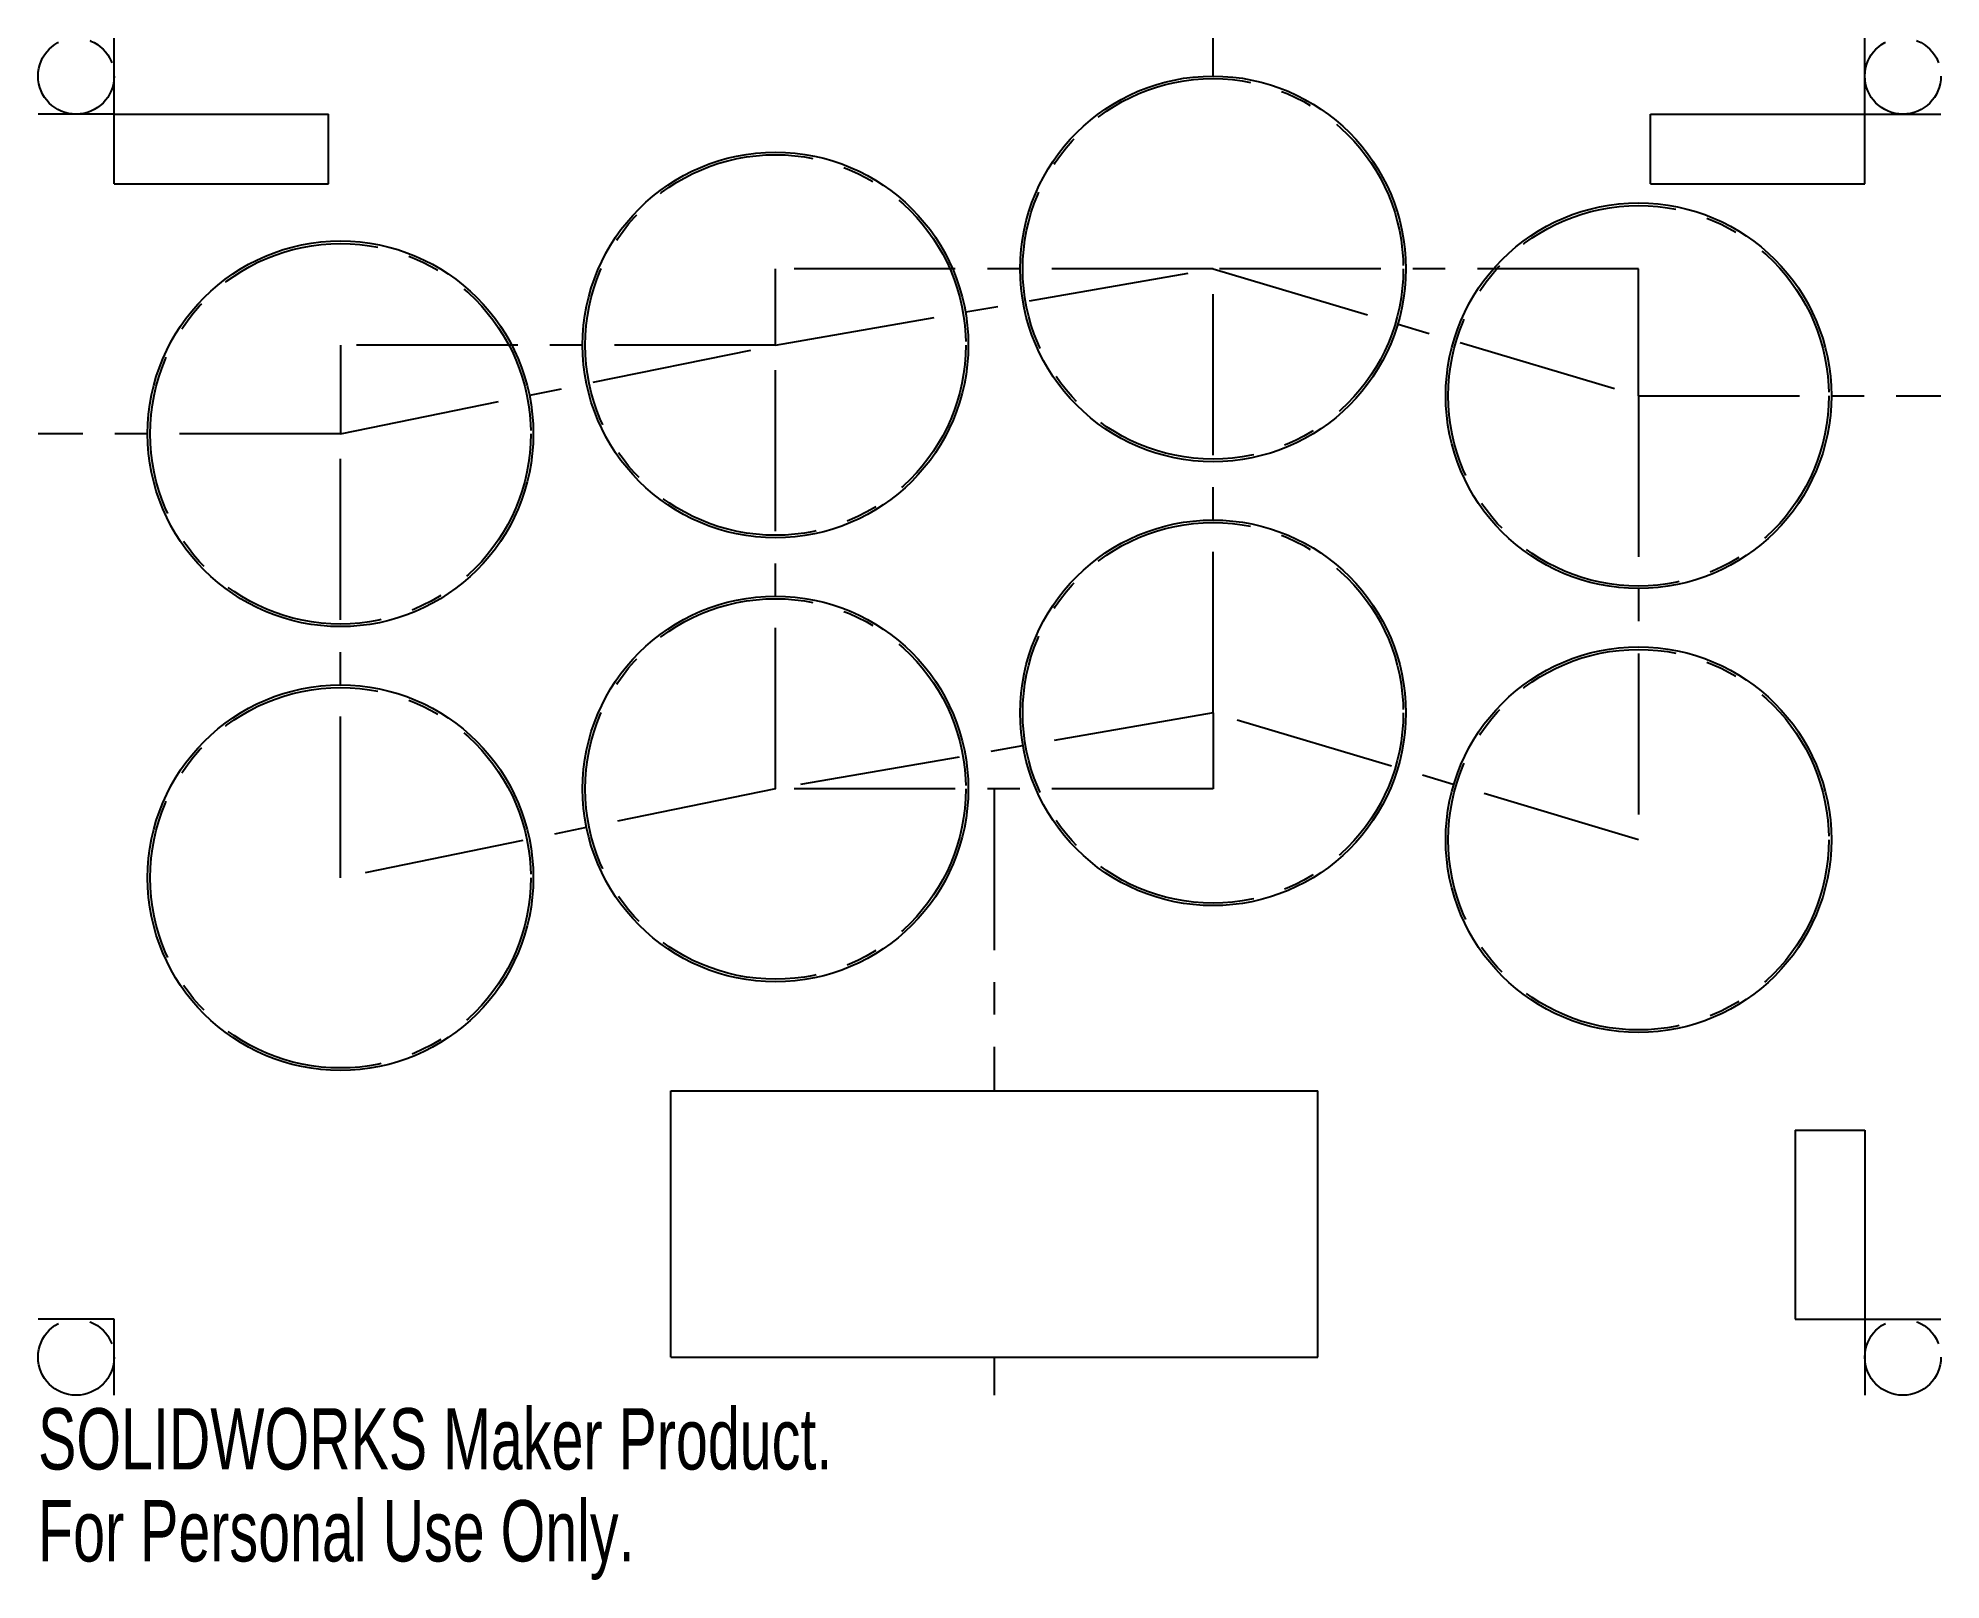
# Model space of a CAD drawing. Header units: millimetres. Extents: x 0 to 150, y -15 to 107.
import ezdxf

# ---------------------------------------------------------------- set-up
doc = ezdxf.new("R2010")
doc.units = ezdxf.units.MM
doc.linetypes.add('CENTERX2', pattern=[20.32, 12.7, -2.54, 2.54, -2.54])
doc.styles.add('SLDTEXTSTYLE0', font='TXT', dxfattribs={"width": 0.7})

msp = doc.modelspace()

# ---------------------------------------------------------------- linework, layer by layer
at = {"color": 7, "linetype": 'CENTERX2'}
for p, q in [((6, 101), (6, 107)), ((92.62, 104), (92.62, 107)), ((144, 101), (144, 107)), ((6, 101), (0, 101)), ((144, 101), (150, 101)), ((58.13, 82.8), (92.62, 88.8)), ((92.62, 88.8), (58.13, 88.8)), ((58.13, 82.8), (58.13, 88.8)), ((92.62, 88.8), (126.16, 78.8)), ((92.62, 53.8), (92.62, 88.8)), ((126.16, 88.8), (92.62, 88.8)), ((126.16, 78.8), (126.16, 88.8)), ((23.84, 75.8), (58.13, 82.8)), ((58.13, 82.8), (23.84, 82.8)), ((23.84, 82.8), (23.84, 75.8)), ((58.13, 47.8), (58.13, 82.8)), ((126.16, 78.8), (126.16, 43.8)), ((126.16, 78.8), (150, 78.8)), ((23.84, 75.8), (0, 75.8)), ((23.84, 40.8), (23.84, 75.8)), ((92.62, 53.8), (58.13, 47.8)), ((126.16, 43.8), (92.62, 53.8)), ((92.62, 53.8), (92.62, 47.8)), ((58.13, 47.8), (23.84, 40.8)), ((92.62, 47.8), (58.13, 47.8)), ((75.38, 47.8), (75.38, 24)), ((6, 6), (0, 6)), ((6, 0), (6, 6)), ((144, 6), (150, 6)), ((144, 6), (144, 0)), ((75.38, 3), (75.38, 0))]:
    msp.add_line(p, q, dxfattribs=at)
at = {"color": 7, "linetype": 'Continuous'}
for p, q in [((6, 95.5), (6, 101)), ((6, 101), (22.9, 101)), ((22.9, 95.5), (22.9, 101)), ((127.1, 95.5), (127.1, 101)), ((127.1, 101), (144, 101)), ((144, 95.5), (144, 101)), ((6, 95.5), (22.9, 95.5)), ((127.1, 95.5), (144, 95.5)), ((49.88, 3), (49.88, 24)), ((49.88, 24), (100.88, 24)), ((100.88, 3), (100.88, 24)), ((138.5, 20.9), (144, 20.9)), ((138.5, 20.9), (138.5, 6)), ((144, 20.9), (144, 6)), ((138.5, 6), (144, 6)), ((49.88, 3), (100.88, 3))]:
    msp.add_line(p, q, dxfattribs=at)
at = {"color": 7, "linetype": 'CENTERX2'}
for centre, radius in [((3, 104), 3), ((147, 104), 3), ((92.62, 88.8), 15), ((58.13, 82.8), 15), ((126.16, 78.8), 15), ((23.84, 75.8), 15), ((92.62, 53.8), 15), ((58.13, 47.8), 15), ((126.16, 43.8), 15), ((23.84, 40.8), 15), ((3, 3), 3), ((147, 3), 3)]:
    msp.add_circle(centre, radius, dxfattribs=at)
at = {"color": 7, "linetype": 'Continuous'}
for centre in [(92.62, 88.8), (58.13, 82.8), (126.16, 78.8), (23.84, 75.8), (92.62, 53.8), (58.13, 47.8), (126.16, 43.8), (23.84, 40.8)]:
    msp.add_circle(centre, 15.2, dxfattribs=at)

# ---------------------------------------------------------------- texts
at = {"color": 7, "linetype": 'Continuous', "char_height": 4.8336, "attachment_point": 1, "style": 'SLDTEXTSTYLE0'}
for s, insert in [('SOLIDWORKS Maker Product.', (0, -1.02)), ('For Personal Use Only.', (0, -8.27))]:
    msp.add_mtext(s, dxfattribs=dict(at, insert=insert))

doc.saveas('drawing.dxf')
